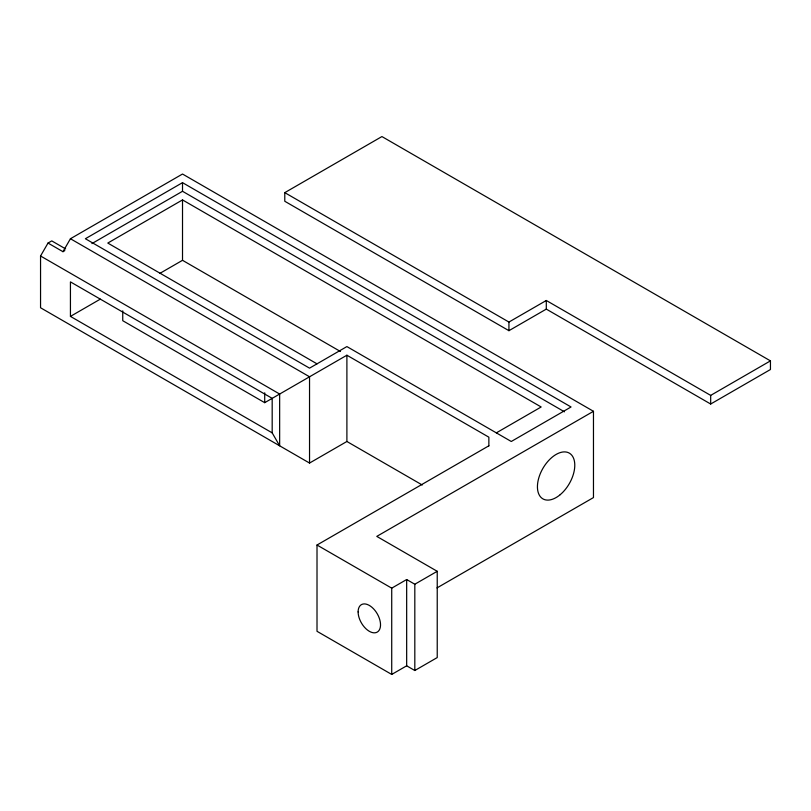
<?xml version="1.0" encoding="UTF-8"?>
<svg xmlns="http://www.w3.org/2000/svg" width="811" height="811" viewBox="0 0 811 811"><rect width="100%" height="100%" fill="white"/><g stroke="black" fill="none" stroke-linecap="round" stroke-linejoin="round"><path stroke-width="1.22" d="M422.247 484.998L346.895 441.488L309.538 463.061L40.55 307.764L40.55 255.992L48.021 243.057L51.762 240.897L65.63 248.906M48.021 243.057L62.964 251.684L70.435 238.738L182.516 174.03L593.47 411.299L593.47 497.569L436.977 587.924M62.964 251.684L64.829 250.599M182.516 182.657L85.378 238.738L309.538 368.153L346.895 346.581L511.275 441.488L571.045 406.98L182.516 182.657L182.516 191.284L564.486 411.816M91.927 243.584L182.516 191.284M496.332 432.861L541.16 406.98L182.516 199.911L107.792 243.057L317.01 363.845M40.55 255.992L279.653 394.034L279.653 445.807L272.182 432.861L272.182 398.353L70.435 281.883L70.435 316.391L100.321 299.137M284.783 192.643L381.92 136.562L770.45 360.875L770.45 369.512L710.679 404.02L546.3 309.113L508.933 330.685L284.783 201.27L284.783 192.643L508.933 322.058L546.3 300.486L710.679 395.393L770.45 360.875M159.777 273.439L182.516 260.311L340.448 351.498M122.745 310.846L122.745 320.7L264.71 402.672L346.895 355.218L488.861 437.18L488.861 445.928M593.47 411.299L376.78 536.395L437.23 571.299L437.23 657.569L414.816 670.515L406.666 665.811L391.723 674.438L317.01 631.303L317.01 545.022L488.861 445.807M317.01 545.022L391.723 588.157L406.666 579.53L414.816 584.234L437.23 571.299M70.435 238.738L309.538 376.78L309.538 463.061M70.435 316.391L272.182 432.861M710.679 395.393L710.679 404.02M546.3 300.486L546.3 309.113M508.933 322.058L508.933 330.685M414.816 584.234L414.816 670.515M406.666 579.53L406.666 665.811M391.723 588.157L391.723 674.438M346.895 355.218L346.895 441.488M264.71 392.808L264.71 402.672M182.516 199.911L182.516 260.311M560.219 494.669A26.418 15.257 -60 0 0 569.829 453.45A26.418 15.257 -60 0 0 538.271 479.889A26.418 15.257 -60 0 0 560.219 494.669M358.117 611.899A15.855 9.154 60 0 0 374.925 632.813A15.855 9.154 60 0 0 374.925 610.389A15.855 9.154 60 0 0 358.117 611.899"/></g></svg>
